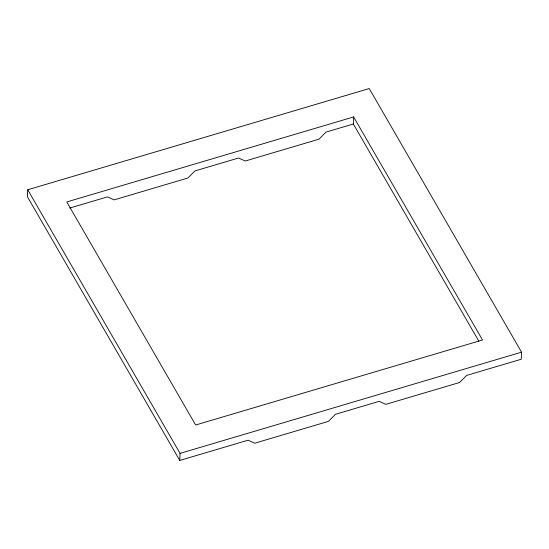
<?xml version="1.0" encoding="UTF-8"?>
<svg xmlns="http://www.w3.org/2000/svg" width="549" height="549" viewBox="0 0 549 549"><rect width="100%" height="100%" fill="white"/><g stroke="black" fill="none" stroke-linecap="round" stroke-linejoin="round"><path stroke-width="0.82" d="M27.731 189.769L27.45 196.83L179.763 460.446L248.066 440.202L254.688 443.221L328.453 421.364L335.487 414.289L379.201 401.34L385.83 404.359L459.595 382.495L466.623 375.427L521.269 359.231L521.55 352.17L369.237 88.554L27.731 189.769L180.045 453.378L179.763 460.446M478.803 341.121L353.35 123.999L353.631 116.93L66.772 201.95L195.65 425.001L482.516 339.989L353.631 116.93M69.764 208.044L107.467 196.871L114.096 199.891L187.861 178.027L194.895 170.959L238.602 158.002L245.231 161.029L318.996 139.165L326.031 132.096L353.35 123.999M180.045 453.378L521.55 352.17"/></g></svg>
